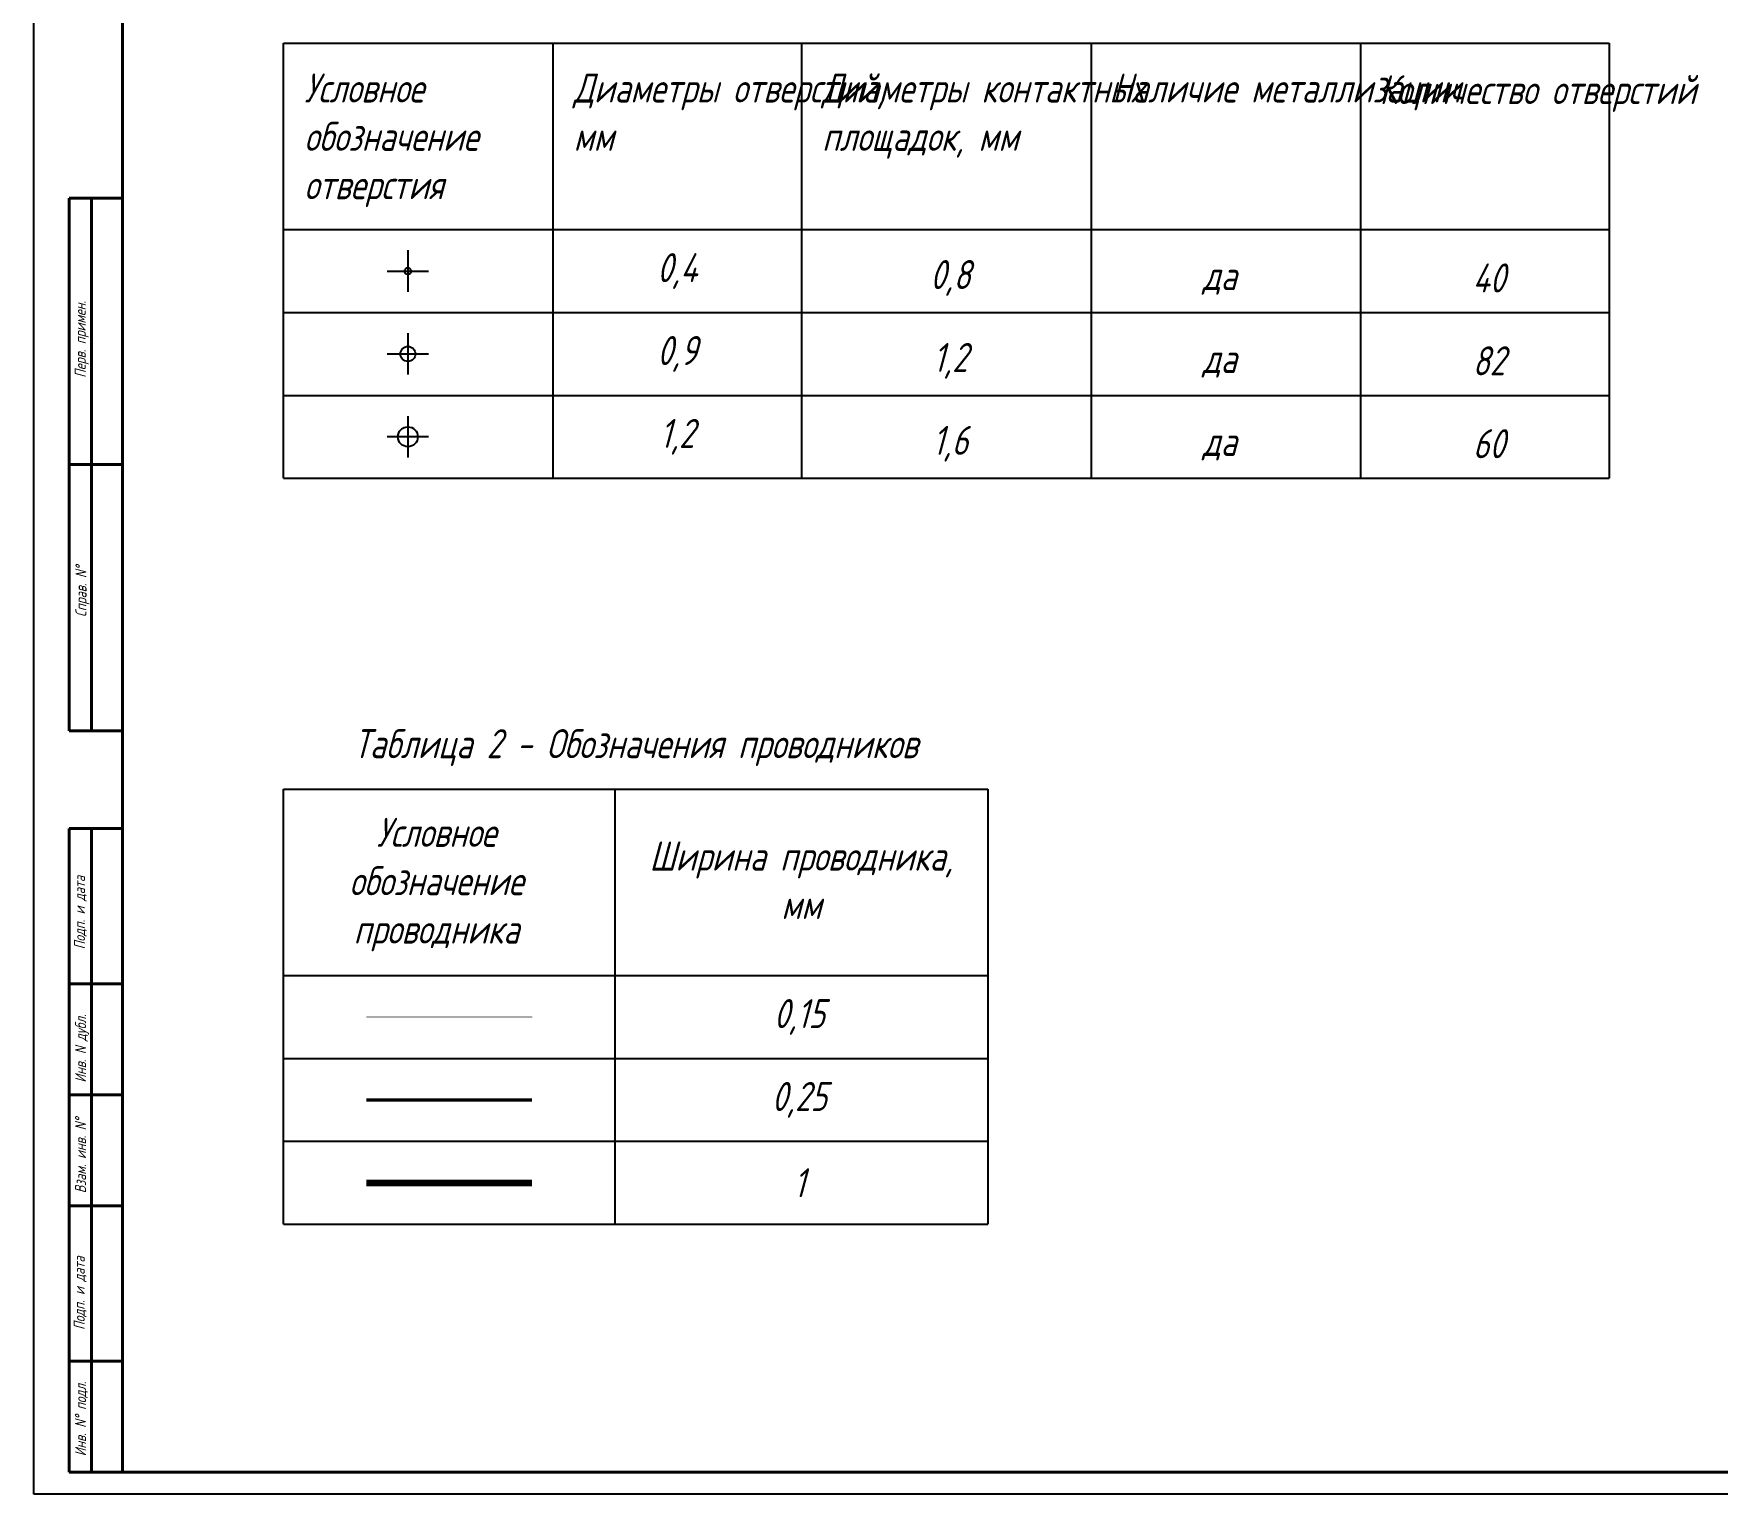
# Model space of a CAD drawing. Extents: x 1752 to 2593, y 74 to 668.
# Drawn here: x 1751.5 to 2131, y 73.6 to 402.6 of the extents above; entities that cross this region are included whole.
import ezdxf

# ---------------------------------------------------------------- set-up
doc = ezdxf.new("R2010")
doc.units = 0
doc.header["$MEASUREMENT"] = 0
doc.linetypes.add('ACAD_ISO02W100', pattern=[15, 12, -3])
doc.layers.get('0').update_dxf_attribs({"linetype": 'CONTINUOUS'})
doc.layers.add('KONTUR', color=7, linetype='CONTINUOUS')
doc.layers.add('TopLayer', color=1, linetype='CONTINUOUS')
doc.layers.add('Основная', color=7, linetype='CONTINUOUS', lineweight=40)
doc.layers.add('текст', color=7, linetype='CONTINUOUS', lineweight=30)
doc.styles.add('стиль1', font='romans.shx', dxfattribs={"width": 0.75, "oblique": 15, "height": 3.5})

msp = doc.modelspace()

# ---------------------------------------------------------------- linework, layer by layer
for p, q in [((1807.87, 400.465), (2106.586, 400.465)), ((1807.87, 302.449), (1807.87, 400.465)), ((1868.547, 400.465), (1868.547, 302.449)), ((1924.556, 400.465), (1924.556, 302.449)), ((1989.9, 400.465), (1989.9, 302.449)), ((2050.577, 400.465), (2050.577, 302.449)), ((2106.586, 400.465), (2106.586, 302.449)), ((1807.87, 358.458), (2106.586, 358.458)), ((1807.87, 339.788), (2106.586, 339.788)), ((1835.874, 335.121), (1835.874, 325.786)), ((1831.207, 330.453), (1840.542, 330.453)), ((1807.87, 321.118), (2106.586, 321.118)), ((1835.874, 316.451), (1835.874, 307.116)), ((1840.542, 311.783), (1831.207, 311.783)), ((1807.87, 302.449), (2106.586, 302.449)), ((1807.87, 232.437), (1966.563, 232.437)), ((1807.87, 134.42), (1807.87, 232.437)), ((1882.549, 232.437), (1882.549, 134.42)), ((1966.563, 232.437), (1966.563, 134.42)), ((1807.87, 190.43), (1966.563, 190.43)), ((1807.87, 171.76), (1966.563, 171.76)), ((1807.87, 153.09), (1966.563, 153.09)), ((1807.87, 134.42), (1966.563, 134.42))]:
    msp.add_line(p, q)
at = {"linetype": 'ACAD_ISO02W100'}
for p, q in [((1835.874, 353.79), (1835.874, 344.456)), ((1831.207, 349.123), (1840.542, 349.123))]:
    msp.add_line(p, q, dxfattribs=at)
for centre, radius in [((1835.874, 349.123), 0.747), ((1835.874, 330.453), 1.68), ((1835.874, 311.783), 2.24)]:
    msp.add_circle(centre, radius)
at = {"layer": 'KONTUR'}
for p, q in [((1751.538, 73.57), (1751.538, 667.57)), ((2592.538, 73.57), (1751.538, 73.57))]:
    msp.add_line(p, q, dxfattribs=at)
at = {"layer": 'TopLayer'}
for points, const_width in [([(1826.513, 181.105), (1863.914, 181.105)], 0.187), ([(1826.52, 162.406), (1863.841, 162.406)], 0.747), ([(1826.538, 143.714), (1863.838, 143.714)], 1.494)]:
    msp.add_lwpolyline(points, dxfattribs=dict(at, const_width=const_width))
at = {"layer": 'Основная'}
for p, q in [((1771.538, 118.57), (1771.538, 662.57)), ((1759.538, 365.57), (1759.538, 245.57)), ((1771.538, 365.57), (1759.538, 365.57)), ((1764.538, 245.57), (1764.538, 365.57)), ((1771.538, 305.57), (1759.538, 305.57)), ((1771.538, 245.57), (1759.538, 245.57)), ((1759.538, 78.57), (1759.538, 223.57)), ((1771.538, 223.57), (1759.538, 223.57)), ((1764.538, 78.57), (1764.538, 223.57)), ((1771.538, 188.57), (1759.538, 188.57)), ((1771.538, 163.57), (1759.538, 163.57)), ((1771.538, 138.57), (1759.538, 138.57)), ((1771.538, 78.57), (1771.538, 118.57)), ((1771.538, 103.57), (1759.538, 103.57)), ((2587.538, 78.57), (1759.538, 78.57))]:
    msp.add_line(p, q, dxfattribs=at)

# ---------------------------------------------------------------- texts
at = {"style": 'стиль1'}
for s, width, heights, insert, char_height, attachment_point in [('Условное обозначение отверстия', 53.57848, [0], (1812.537, 393.619), 6.53442, 1), ('Диаметры отверстий, \\Pмм', 83.76043, [0], (1873.214, 393.619), 6.53442, 1), ('Диаметры контактных площадок, мм', 83.76043, [0], (1929.223, 393.619), 6.53442, 1), ('Наличие металлизации', 83.76043, [0], (1994.568, 393.619), 6.53442, 1), ('Количество отверстий', 83.76043, [0], (2054.877, 393.262), 6.53442, 1), ('0,4', 51.34191, [0], (1896.551, 349.123), 6.5344, 5), ('0,8', 51.34191, [0], (1958.12, 347.567), 6.5344, 5), ('да', 51.34191, [0], (2018.797, 347.567), 6.5344, 5), ('40', 51.34191, [0], (2079.474, 347.567), 6.5344, 5), ('0,9', 51.34191, [0], (1896.551, 330.453), 6.5344, 5), ('1,2', 51.34191, [0], (1958.12, 328.897), 6.5344, 5), ('да', 51.34191, [0], (2018.797, 328.897), 6.5344, 5), ('82', 51.34191, [0], (2079.474, 328.897), 6.5344, 5), ('1,2', 51.34191, [0], (1896.551, 311.783), 6.5344, 5), ('1,6', 51.34191, [0], (1958.12, 310.228), 6.5344, 5), ('да', 51.34191, [0], (2018.797, 310.228), 6.5344, 5), ('60', 51.34191, [0], (2079.474, 310.228), 6.5344, 5), ('Таблица 2 - Обозначения проводников ', 160.64595, [0], (1887.216, 241.772), 6.53442, 5), ('\\pxqc;Условное обозначение проводника', 53.57848, [0], (1815.503, 225.944), 6.53442, 1), ('\\pxqc;Ширина проводника, \\Pмм', 83.76043, [19.549], (1882.653, 220.59), 6.53442, 1), ('0,15', 51.34191, [0], (1924.085, 181.095), 6.5344, 5), ('0,25', 51.34191, [0], (1924.085, 162.425), 6.5344, 5), ('1', 51.34191, [0], (1924.085, 143.755), 6.534, 5)]:
    msp.add_mtext_dynamic_manual_height_columns(s, width=width, gutter_width=32.672, heights=heights, dxfattribs=dict(at, insert=insert, char_height=char_height, attachment_point=attachment_point))
at = {"layer": 'текст', "style": 'стиль1', "oblique": 15, "width": 0.75}
for s, p in [('Перв. примен.', (1763.291, 325.082)), ('Справ. N%%d', (1763.446, 271.197)), ('Подп. и дата', (1763.111, 196.34)), ('Инв. N дубл.', (1763.356, 166.315)), ('Взам. инв. N%%d', (1763.356, 141.388)), ('Подп. и дата', (1763.061, 110.603)), ('Инв. N%%d подл.', (1763.356, 82.137))]:
    msp.add_text(s, height=2.5, rotation=90, dxfattribs=at).set_placement(p)

doc.saveas('drawing.dxf')
